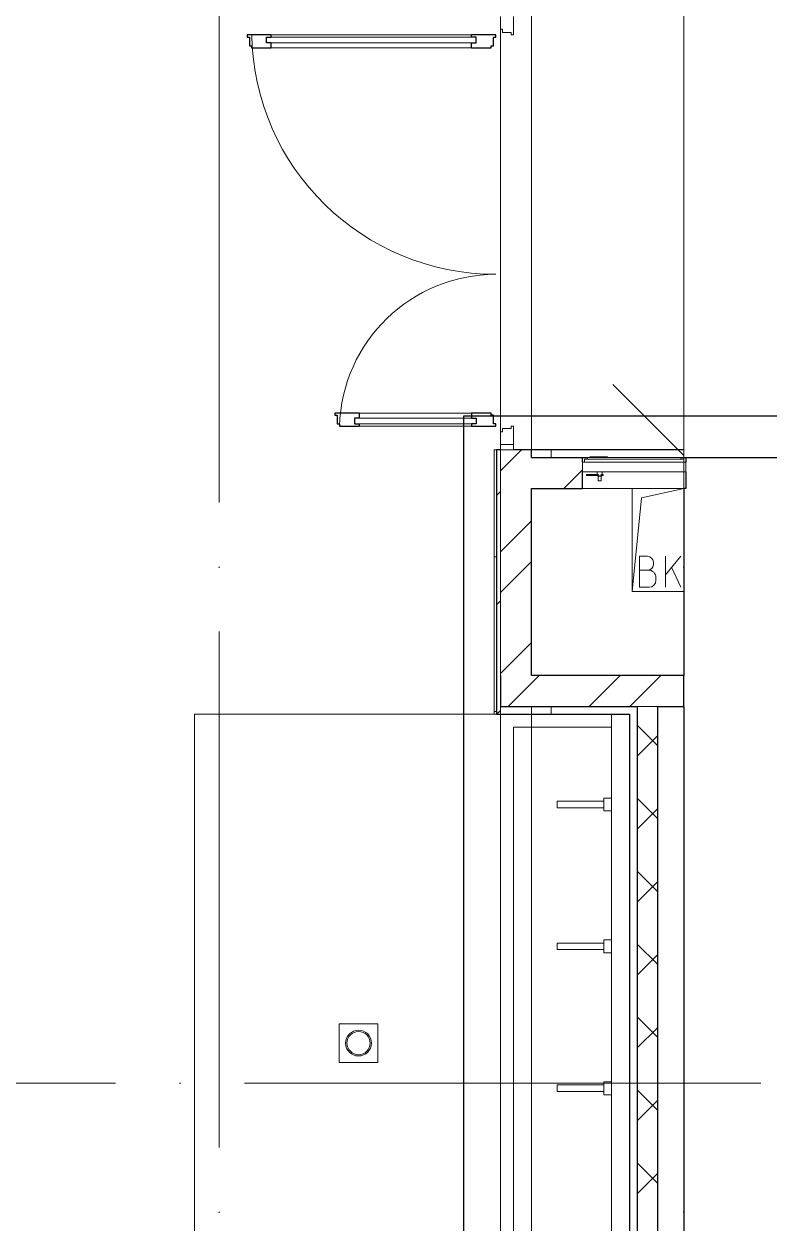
# Model space of a CAD drawing. Header units: millimetres. Extents: x -259793 to 1187961, y -549744 to 43070.
# Drawn here: x -31162 to -28275, y 14914 to 19562 of the extents above; entities that cross this region are included whole.
import ezdxf

# ---------------------------------------------------------------- set-up
doc = ezdxf.new("R2010")
doc.units = ezdxf.units.MM
for name, pattern in [('ADSK_Линия сетки', [25, 20, -2.5, 0, -2.5]), ('ADSK_Сверху', [450, 300, -150]), ('Сверху', [3.96875, 2.38125, -1.5875])]:
    doc.linetypes.add(name, pattern=pattern)
for name, color, linetype, lineweight in [('RC-Линии_связи-Адресные', 5, 'Continuous', 30), ('Двери', 252, 'Continuous', 9), ('Линии', 7, 'Continuous', 9), ('лс', 5, 'Continuous', 30), ('Оборудование', 8, 'Continuous', 18), ('Ограждение', 252, 'Continuous', 9), ('Оси', 252, 'Continuous', 9), ('Перекрытие', 252, 'Continuous', 18), ('Сантехника', 252, 'Continuous', 9), ('Стены внутренние', 7, 'Continuous', 18), ('Стены наружные', 7, 'Continuous', 18), ('Стены штриховка', 7, 'Continuous', 9)]:
    doc.layers.add(name, color=color, linetype=linetype, lineweight=lineweight)
doc.layers.add('Двери открывание', color=7, linetype='Continuous', lineweight=9, true_color=0xc0c0c0)
doc.layers.add('Узлы', color=7, linetype='Continuous')

# ---------------------------------------------------------------- blocks, each defined once
blk = doc.blocks.new('1 этаж')
at = {"layer": 'Ограждение', "true_color": 0x636466}
h = blk.add_hatch(dxfattribs=at)
h.set_pattern_fill('FP_40', color=251, style=0, pattern_type=2)
h.set_pattern_definition([(0, (-32174.8, 96), (0, 600), []), (90, (-32174.8, 96), (-600, 4e-14), [])])
h.paths.add_polyline_path([(-29340.7, 16886.3), (-29330.7, 16886.3), (-29330.7, 17911.3), (-29340.7, 17911.3), (-29340.7, 16916.3)])
at = {"color": 251, "lineweight": 18, "true_color": 0x636466}
for p, q in [((-28805.8, 17361.3), (-28805.8, 17761.3)), ((-28605.8, 17761.3), (-28769.6, 17724.4)), ((-28769.6, 17724.4), (-28805.8, 17361.3)), ((-28746.6, 17498.5), (-28776.6, 17498.5)), ((-28776.6, 17498.5), (-28776.6, 17378.5)), ((-28616.6, 17498.5), (-28676.6, 17427)), ((-28676.6, 17378.5), (-28676.6, 17498.5)), ((-28743.3, 17445.1), (-28776.6, 17445.1)), ((-28723.3, 17465.1), (-28723.3, 17475.1)), ((-28616.6, 17378.5), (-28652.6, 17455.6)), ((-28713.3, 17405.1), (-28713.3, 17415.1)), ((-28605.8, 17361.3), (-28805.8, 17361.3)), ((-28776.6, 17378.5), (-28740, 17378.5))]:
    blk.add_line(p, q, dxfattribs=at)
for centre, radius, start, end in [((-28746.6, 17475.1), 23.3, 0, 90), ((-28743.3, 17465.1), 20, 270, 0), ((-28743.3, 17415.1), 30, 0, 90), ((-28740, 17405.1), 26.7, 270, 0)]:
    blk.add_arc(centre, radius, start, end, dxfattribs=at)
at = {"layer": 'Двери', "color": 251, "true_color": 0x636466}
for p, q in [((-29315.7, 19591.3), (-29315.7, 19542.3)), ((-29265.7, 19519.3), (-29265.7, 19591.3)), ((-29315.7, 19542.3), (-29307.7, 19542.3)), ((-29307.7, 19542.3), (-29307.7, 19528.3)), ((-29307.7, 19528.3), (-29273.7, 19528.3)), ((-29273.7, 19528.3), (-29273.7, 19519.3)), ((-30221.7, 19510.3), (-29409.7, 19510.3)), ((-30221.7, 19489.3), (-30221.7, 19510.3)), ((-29409.7, 19489.3), (-30221.7, 19489.3)), ((-29427.7, 19519.3), (-30203.7, 19519.3)), ((-29409.7, 19510.3), (-29409.7, 19489.3)), ((-29273.7, 19519.3), (-29265.7, 19519.3)), ((-30203.7, 19469.3), (-29427.7, 19469.3)), ((-29427.7, 18053.3), (-29863.7, 18053.3)), ((-29409.7, 18033.3), (-29881.7, 18033.3)), ((-29881.7, 18033.3), (-29881.7, 18012.3)), ((-29881.7, 18012.3), (-29409.7, 18012.3)), ((-29863.7, 18003.3), (-29427.7, 18003.3)), ((-29409.7, 18012.3), (-29409.7, 18033.3)), ((-29273.7, 17994.3), (-29307.7, 17994.3)), ((-29307.7, 17994.3), (-29307.7, 17980.3)), ((-29265.7, 18003.3), (-29273.7, 18003.3)), ((-29273.7, 18003.3), (-29273.7, 17994.3)), ((-29265.7, 17931.3), (-29265.7, 18003.3)), ((-29315.7, 17980.3), (-29315.7, 17931.3)), ((-29307.7, 17980.3), (-29315.7, 17980.3)), ((-29265.7, 17931.3), (-29315.7, 17931.3)), ((-29315.7, 17931.3), (-29315.7, 17911.3)), ((-29315.7, 17931.3), (-29265.7, 17931.3)), ((-29315.7, 17911.3), (-29265.7, 17911.3)), ((-29265.7, 17911.3), (-29265.7, 17931.3))]:
    blk.add_line(p, q, dxfattribs=at)
at = {"layer": 'Двери', "color": 251, "lineweight": 30, "true_color": 0x636466}
for p, q in [((-30203.7, 19519.3), (-30297.7, 19519.3)), ((-30297.7, 19519.3), (-30297.7, 19511.3)), ((-30297.7, 19511.3), (-30288.7, 19511.3)), ((-30288.7, 19511.3), (-30288.7, 19477.3)), ((-30288.7, 19477.3), (-30279.7, 19477.3)), ((-30279.7, 19477.3), (-30279.7, 19469.3)), ((-30221.7, 19510.3), (-30203.7, 19510.3)), ((-30221.7, 19489.3), (-30221.7, 19510.3)), ((-30203.7, 19489.3), (-30221.7, 19489.3)), ((-30203.7, 19510.3), (-30203.7, 19519.3)), ((-30203.7, 19469.3), (-30203.7, 19489.3)), ((-29333.7, 19519.3), (-29427.7, 19519.3)), ((-29427.7, 19510.3), (-29427.7, 19519.3)), ((-29409.7, 19510.3), (-29427.7, 19510.3)), ((-29427.7, 19489.3), (-29409.7, 19489.3)), ((-29427.7, 19469.3), (-29427.7, 19489.3)), ((-29409.7, 19489.3), (-29409.7, 19510.3)), ((-29351.7, 19469.3), (-29351.7, 19477.3)), ((-29351.7, 19477.3), (-29342.7, 19477.3)), ((-29342.7, 19477.3), (-29342.7, 19511.3)), ((-29342.7, 19511.3), (-29333.7, 19511.3)), ((-29333.7, 19511.3), (-29333.7, 19519.3)), ((-30279.7, 19469.3), (-30203.7, 19469.3)), ((-29427.7, 19469.3), (-29351.7, 19469.3)), ((-29863.7, 18053.3), (-29957.7, 18053.3)), ((-29957.7, 18053.3), (-29957.7, 18045.3)), ((-29957.7, 18045.3), (-29948.7, 18045.3)), ((-29948.7, 18045.3), (-29948.7, 18011.3)), ((-29863.7, 18053.3), (-29863.7, 18033.3)), ((-29351.7, 18053.3), (-29427.7, 18053.3)), ((-29427.7, 18053.3), (-29427.7, 18033.3)), ((-29351.7, 18045.3), (-29351.7, 18053.3)), ((-29342.7, 18045.3), (-29351.7, 18045.3)), ((-29342.7, 18011.3), (-29342.7, 18045.3)), ((-29948.7, 18011.3), (-29939.7, 18011.3)), ((-29939.7, 18011.3), (-29939.7, 18003.3)), ((-29939.7, 18003.3), (-29863.7, 18003.3)), ((-29863.7, 18033.3), (-29881.7, 18033.3)), ((-29881.7, 18033.3), (-29881.7, 18012.3)), ((-29881.7, 18012.3), (-29863.7, 18012.3)), ((-29863.7, 18012.3), (-29863.7, 18003.3)), ((-29427.7, 18033.3), (-29409.7, 18033.3)), ((-29427.7, 18012.3), (-29427.7, 18003.3)), ((-29409.7, 18012.3), (-29427.7, 18012.3)), ((-29427.7, 18003.3), (-29333.7, 18003.3)), ((-29409.7, 18033.3), (-29409.7, 18012.3)), ((-29333.7, 18011.3), (-29342.7, 18011.3)), ((-29333.7, 18003.3), (-29333.7, 18011.3))]:
    blk.add_line(p, q, dxfattribs=at)
at = {"layer": 'Двери открывание', "color": 251, "true_color": 0x636466}
for centre, radius, start, end in [((-29333.7, 19537.3), 946, 181.0903, 270), ((-29333.7, 17985.3), 606, 90, 178.2979)]:
    blk.add_arc(centre, radius, start, end, dxfattribs=at)
at = {"layer": 'Линии', "color": 251, "linetype": 'ADSK_Сверху', "ltscale": 100, "true_color": 0x636466}
for p, q in [((-29315.7, 16916.3), (-29315.7, 11786.3)), ((-29195.7, 16916.3), (-29195.7, 11786.3))]:
    blk.add_line(p, q, dxfattribs=at)
at = {"layer": 'Оборудование', "color": 251, "true_color": 0x636466}
for p, q in [((-28605.8, 17889.2), (-28880.7, 18164.1)), ((-28997.8, 17862.7), (-28997.8, 17826.3)), ((-28598.8, 17863.6), (-28996.9, 17863.6)), ((-28990.8, 17873.3), (-28990.8, 17863.6)), ((-28605.8, 17874.3), (-28989.9, 17874.3)), ((-28616.8, 17881.3), (-28978.8, 17881.3)), ((-28978.8, 17881.3), (-28978.8, 17875.8)), ((-28969.8, 17883.3), (-28969.8, 17881.3)), ((-28965.8, 17883.3), (-28969.8, 17883.3)), ((-28965.8, 17883.3), (-28905.3, 17883.3)), ((-28901.3, 17883.3), (-28905.3, 17883.3)), ((-28901.3, 17881.3), (-28901.3, 17883.3)), ((-28616.8, 17875.8), (-28616.8, 17881.3)), ((-28604.8, 17863.6), (-28604.8, 17873.3)), ((-28597.8, 17826.3), (-28597.8, 17862.7)), ((-28997.8, 17826.3), (-28597.8, 17826.3)), ((-28936.2, 17815.9), (-28982, 17815.9)), ((-28982, 17815.9), (-28982, 17810.9)), ((-28982, 17810.9), (-28936.2, 17810.9)), ((-28941, 17826.3), (-28941, 17810.4)), ((-28941, 17810.4), (-28921.7, 17810.4)), ((-28939.4, 17810.4), (-28937.5, 17808.4)), ((-28937.5, 17808.4), (-28937.5, 17790.9)), ((-28937.5, 17808.4), (-28925.2, 17808.4)), ((-28918.3, 17815.9), (-28926.5, 17815.9)), ((-28926.5, 17810.9), (-28918.3, 17810.9)), ((-28925.2, 17808.4), (-28923.3, 17810.4)), ((-28925.2, 17790.9), (-28925.2, 17808.4)), ((-28921.7, 17810.4), (-28921.7, 17826.3)), ((-28918.3, 17810.9), (-28918.3, 17815.9)), ((-28937.5, 17790.9), (-28925.2, 17790.9))]:
    blk.add_line(p, q, dxfattribs=at)
for points, knots in [([(-28996.9, 17863.6), (-28997, 17863.6), (-28997.1, 17863.6), (-28997.3, 17863.5), (-28997.4, 17863.4), (-28997.6, 17863.3), (-28997.7, 17863.1), (-28997.8, 17862.9), (-28997.8, 17862.7), (-28997.8, 17862.7)], [0, 0, 0, 0, 0.166667, 0.25, 0.333333, 0.5, 0.666667, 0.833333, 1, 1, 1, 1]), ([(-28989.9, 17874.3), (-28990, 17874.3), (-28990.1, 17874.3), (-28990.3, 17874.2), (-28990.4, 17874.1), (-28990.5, 17874.1), (-28990.6, 17873.9), (-28990.7, 17873.8), (-28990.8, 17873.6), (-28990.8, 17873.4), (-28990.8, 17873.3)], [0, 0, 0, 0, 0.166667, 0.25, 0.333333, 0.416667, 0.541667, 0.666667, 0.833333, 1, 1, 1, 1]), ([(-28978.8, 17875.8), (-28978.8, 17875.7), (-28978.9, 17875.5), (-28979, 17875.2), (-28979, 17875), (-28979.2, 17874.9), (-28979.3, 17874.7), (-28979.4, 17874.6), (-28979.6, 17874.5), (-28979.8, 17874.4), (-28980, 17874.3), (-28980.2, 17874.3), (-28980.4, 17874.3)], [0, 0, 0, 0, 0.166667, 0.25, 0.333333, 0.416667, 0.5, 0.583333, 0.666667, 0.75, 0.833333, 1, 1, 1, 1]), ([(-28615.3, 17874.3), (-28615.4, 17874.3), (-28615.6, 17874.3), (-28615.9, 17874.4), (-28616.1, 17874.5), (-28616.2, 17874.6), (-28616.4, 17874.7), (-28616.5, 17874.9), (-28616.6, 17875), (-28616.7, 17875.2), (-28616.8, 17875.5), (-28616.8, 17875.7), (-28616.8, 17875.8)], [-1, -1, -1, -1, -0.833333, -0.75, -0.666667, -0.583333, -0.5, -0.416667, -0.333333, -0.25, -0.166667, 0, 0, 0, 0]), ([(-28604.8, 17873.3), (-28604.8, 17873.4), (-28604.9, 17873.6), (-28605, 17873.8), (-28605.1, 17873.9), (-28605.2, 17874.1), (-28605.3, 17874.1), (-28605.4, 17874.2), (-28605.6, 17874.3), (-28605.7, 17874.3), (-28605.8, 17874.3)], [-1, -1, -1, -1, -0.833333, -0.666667, -0.541667, -0.416667, -0.333333, -0.25, -0.166667, 0, 0, 0, 0]), ([(-28597.8, 17862.7), (-28597.8, 17862.7), (-28597.9, 17862.9), (-28598, 17863.1), (-28598.1, 17863.3), (-28598.3, 17863.4), (-28598.4, 17863.5), (-28598.6, 17863.6), (-28598.7, 17863.6), (-28598.8, 17863.6)], [-1, -1, -1, -1, -0.833333, -0.666667, -0.5, -0.333333, -0.25, -0.166667, 0, 0, 0, 0])]:
    blk.add_open_spline(points, degree=3, knots=knots, dxfattribs=at)
at = {"layer": 'Ограждение', "color": 251, "true_color": 0x636466}
for p, q in [((-29340.7, 17911.3), (-29330.7, 17911.3)), ((-29340.7, 17911.3), (-29340.7, 16886.3)), ((-29330.7, 16886.3), (-29340.7, 16886.3))]:
    blk.add_line(p, q, dxfattribs=at)
at = {"layer": 'Оси', "color": 251, "linetype": 'ADSK_Линия сетки', "ltscale": 100, "true_color": 0x636466}
for p, q in [((-30405.8, 32206.9), (-30405.8, -33769.9)), ((-28605.8, 32206.9), (-28605.8, -33769.9)), ((-805.8, 15456.3), (-72528.1, 15456.3))]:
    blk.add_line(p, q, dxfattribs=at)
at = {"layer": 'Перекрытие', "color": 251, "ltscale": 100, "true_color": 0x636466}
for p, q in [((-28805.8, 17361.3), (-28805.8, 17761.3)), ((-28605.8, 17361.3), (-28805.8, 17361.3)), ((-30500.7, 16886.3), (-29340.7, 16886.3)), ((-30500.7, 11786.3), (-30500.7, 16886.3)), ((-29940.6, 15686.3), (-29790.6, 15686.3)), ((-29940.6, 15686.3), (-29940.6, 15536.3)), ((-29790.6, 15536.3), (-29790.6, 15686.3)), ((-29940.6, 15536.3), (-29790.6, 15536.3))]:
    blk.add_line(p, q, dxfattribs=at)
at = {"layer": 'Сантехника', "color": 251, "true_color": 0x636466}
for p, q in [((-29315.7, 16886.3), (-29315.7, 11786.3)), ((-28885.8, 16886.3), (-28885.8, 11786.3)), ((-29265.6, 16836.3), (-28885.8, 16836.3)), ((-29265.6, 11836.3), (-29265.6, 16836.3)), ((-28915.8, 16548.8), (-29095.8, 16548.8)), ((-29095.8, 16548.8), (-29095.8, 16523.8)), ((-28885.8, 16561.3), (-28915.8, 16561.3)), ((-28915.8, 16561.3), (-28915.8, 16511.3)), ((-29095.8, 16523.8), (-28915.8, 16523.8)), ((-28915.8, 16511.3), (-28885.8, 16511.3)), ((-28915.8, 15998.8), (-29095.8, 15998.8)), ((-29095.8, 15998.8), (-29095.8, 15973.8)), ((-28885.8, 16011.3), (-28915.8, 16011.3)), ((-28915.8, 16011.3), (-28915.8, 15961.3)), ((-29095.8, 15973.8), (-28915.8, 15973.8)), ((-28915.8, 15961.3), (-28885.8, 15961.3)), ((-28915.8, 15448.8), (-29095.8, 15448.8)), ((-29095.8, 15448.8), (-29095.8, 15423.8)), ((-28885.8, 15461.3), (-28915.8, 15461.3)), ((-28915.8, 15461.3), (-28915.8, 15411.3)), ((-29095.8, 15423.8), (-28915.8, 15423.8)), ((-28915.8, 15411.3), (-28885.8, 15411.3))]:
    blk.add_line(p, q, dxfattribs=at)
for radius, start, end in [(50, 0, 180), (45, 0, 180), (50, 180, 0), (45, 180, 0)]:
    blk.add_arc((-29865.6, 15611.3), radius, start, end, dxfattribs=at)
at = {"layer": 'Стены внутренние', "color": 251, "true_color": 0x636466}
for p, q in [((-28605.8, 17873.6), (-28605.8, 17881.3)), ((-28605.8, 17761.3), (-28605.8, 17826.3))]:
    blk.add_line(p, q, dxfattribs=at)
at = {"layer": 'Стены внутренние', "color": 251, "lineweight": 30, "true_color": 0x636466}
for p, q in [((-28597.8, 17881.3), (-28597.8, 17862.9)), ((-28597.8, 17826.3), (-28597.8, 17761.3)), ((-28597.8, 17761.3), (-28605.8, 17761.3)), ((-28605.8, 17761.3), (-28605.8, 17036.3)), ((-28605.8, 16916.3), (-28605.8, 15456.3)), ((-28605.8, 15456.3), (-28605.8, 14317.3))]:
    blk.add_line(p, q, dxfattribs=at)
at = {"layer": 'Стены наружные', "color": 251, "true_color": 0x636466}
for p, q in [((-29195.7, 19611.3), (-29195.7, 17911.3)), ((-29315.7, 17980.3), (-29315.7, 19542.3)), ((-28605.8, 17761.3), (-28997.8, 17761.3))]:
    blk.add_line(p, q, dxfattribs=at)
at = {"layer": 'Стены наружные', "color": 251, "lineweight": 30, "true_color": 0x636466}
for p, q in [((-29315.7, 17911.3), (-29330.7, 17911.3)), ((-29330.7, 17911.3), (-29330.7, 16886.3)), ((-28605.8, 17911.3), (-29265.7, 17911.3)), ((-29195.7, 17881.3), (-29195.7, 17911.3)), ((-29195.7, 17881.3), (-28978.8, 17881.3)), ((-28997.8, 17862.9), (-28997.8, 17881.3)), ((-28616.8, 17881.3), (-28605.8, 17881.3)), ((-28997.8, 17761.3), (-28997.8, 17826.3)), ((-29195.7, 17761.3), (-28997.8, 17761.3)), ((-29195.7, 17036.3), (-29195.7, 17761.3)), ((-29315.7, 17036.3), (-29315.7, 16916.3)), ((-28605.8, 17036.3), (-29195.7, 17036.3)), ((-28605.8, 16916.3), (-28605.8, 17036.3)), ((-29330.7, 16886.3), (-28815.8, 16886.3)), ((-29315.7, 16916.3), (-28785.8, 16916.3)), ((-28815.8, 16886.3), (-28815.8, 11786.3)), ((-28785.8, 16916.3), (-28785.8, 11756.3)), ((-28705.8, 16916.3), (-28605.8, 16916.3)), ((-28705.8, 11756.3), (-28705.8, 16916.3))]:
    blk.add_line(p, q, dxfattribs=at)
at = {"layer": 'Стены наружные', "color": 251, "linetype": 'Continuous', "lineweight": 9, "true_color": 0x636466}
for p, q in [((-29315.7, 17829.8), (-29234.2, 17911.3)), ((-29119.8, 17881.3), (-29119.8, 17911.3)), ((-29069.9, 17761.3), (-28997.8, 17833.3)), ((-29330.7, 17734.4), (-29315.7, 17749.4)), ((-29315.7, 17515.5), (-29195.7, 17635.5)), ((-29315.7, 17358.4), (-29195.7, 17478.4)), ((-29330.7, 17310.1), (-29315.7, 17325.1)), ((-29315.7, 17044), (-29195.7, 17164)), ((-29286.3, 16916.3), (-29166.3, 17036.3)), ((-28972, 16916.3), (-28852, 17036.3)), ((-28814.8, 16916.3), (-28694.8, 17036.3)), ((-29330.3, 16886.3), (-29315.7, 16900.9)), ((-29119.8, 16886.3), (-29119.8, 16916.3)), ((-28705.8, 16763.8), (-28785.8, 16843.8)), ((-28785.8, 16723.6), (-28705.8, 16803.6)), ((-28705.8, 16481), (-28785.8, 16561)), ((-28785.8, 16440.8), (-28705.8, 16520.8)), ((-28705.8, 16198.1), (-28785.8, 16278.1)), ((-28785.8, 16157.9), (-28705.8, 16237.9)), ((-28705.8, 15915.3), (-28785.8, 15995.3)), ((-28785.8, 15875.1), (-28705.8, 15955.1)), ((-28705.8, 15632.4), (-28785.8, 15712.4)), ((-28785.8, 15592.3), (-28705.8, 15672.3)), ((-28705.8, 15349.6), (-28785.8, 15429.6)), ((-28785.8, 15309.4), (-28705.8, 15389.4)), ((-28705.8, 15066.8), (-28785.8, 15146.8)), ((-28785.8, 15026.6), (-28705.8, 15106.6))]:
    blk.add_line(p, q, dxfattribs=at)
at = {"layer": 'Стены штриховка', "color": 251, "true_color": 0x636466}
for p, q in [((-29315.7, 17036.3), (-29315.7, 17911.3)), ((-29315.7, 16916.3), (-29315.7, 16886.3)), ((-28705.8, 16916.3), (-28785.8, 16916.3))]:
    blk.add_line(p, q, dxfattribs=at)
at = {"layer": 'Узлы', "color": 251, "linetype": 'Сверху', "lineweight": 9, "true_color": 0x636466}
blk.add_line((-28605.8, 19611.3), (-28605.8, 17881.3), dxfattribs=at)
at = {"layer": 'Узлы', "color": 251, "lineweight": 30, "true_color": 0x636466}
blk.add_line((-28605.8, 17881.3), (-28215.8, 17881.3), dxfattribs=at)

msp = doc.modelspace()

# ---------------------------------------------------------------- linework, layer by layer
at = {"layer": 'RC-Линии_связи-Адресные'}
msp.add_line((-27213.10475, 18041.35675), (-29458.93703, 18041.35675), dxfattribs=at)
at = {"layer": 'лс'}
msp.add_line((-29458.93703, 18041.35675), (-29458.93703, 12055.82819), dxfattribs=at)

# ---------------------------------------------------------------- block references
msp.add_blockref('1 этаж', (0, 0))

doc.saveas('drawing.dxf')
